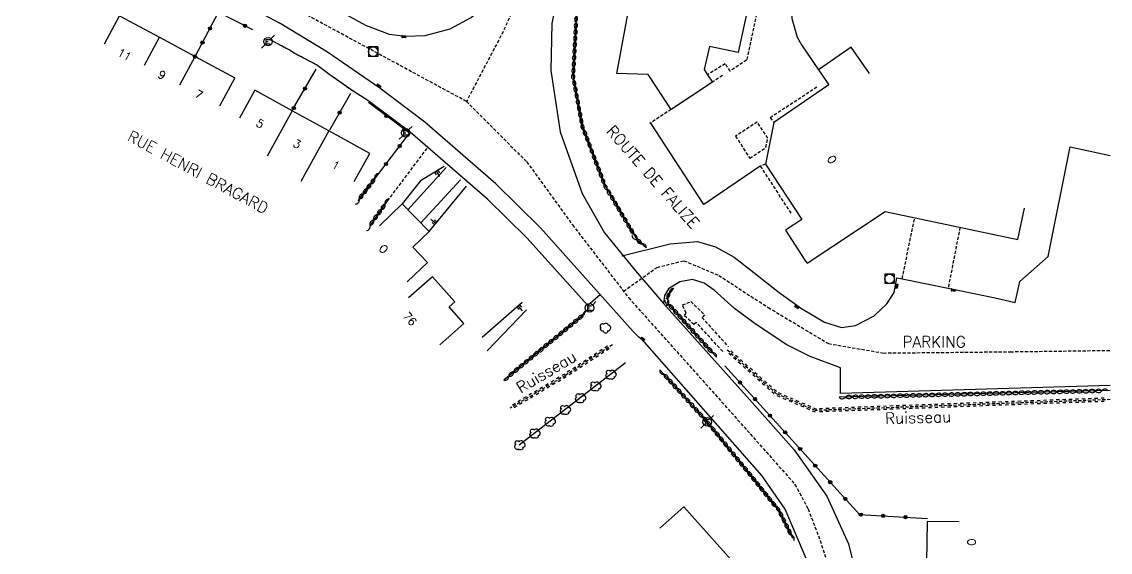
# Model space of a CAD drawing. Header units: millimetres. Extents: x 266017 to 267000, y 124000 to 124918.
# Drawn here: x 266830 to 267000, y 124459.6 to 124542.3 of the extents above; entities that cross this region are included whole.
import ezdxf
from ezdxf.enums import TextEntityAlignment as Align

# ---------------------------------------------------------------- set-up
doc = ezdxf.new("R2010")
doc.units = ezdxf.units.MM
doc.linetypes.add('DASHED', pattern=[0.75, 0.5, -0.25])
doc.layers.get('0').update_dxf_attribs({"linetype": 'CONTINUOUS'})
for name, color, linetype in [('W0001', 6, 'DASHED'), ('W0008', 7, 'CONTINUOUS'), ('W0100', 7, 'CONTINUOUS'), ('W0112', 1, 'DASHED'), ('W0211', 2, 'CONTINUOUS'), ('W0220', 5, 'DASHED'), ('W0300', 7, 'CONTINUOUS'), ('W0302', 3, 'CONTINUOUS'), ('W0310', 3, 'CONTINUOUS'), ('W0322', 7, 'CONTINUOUS'), ('W0400', 7, 'CONTINUOUS'), ('W0420', 7, 'CONTINUOUS'), ('W0471', 7, 'CONTINUOUS'), ('W0500', 5, 'DASHED'), ('W0989', 7, 'CONTINUOUS'), ('W0991', 7, 'CONTINUOUS'), ('W1102', 7, 'CONTINUOUS')]:
    doc.layers.add(name, color=color, linetype=linetype)
doc.styles.get("Standard").update_dxf_attribs({"font": 'romans.shx', "width": 0.85})

# ---------------------------------------------------------------- blocks, each defined once
blk = doc.blocks.new('T400')
for p, q in [((-0.15, 0.3), (0.15, 0.3)), ((-0.15, -0.25), (-0.15, 0.3)), ((-0.15, 0.15), (0.15, 0.15)), ((-0.15, 0), (0.15, 0)), ((0.15, 0.3), (0.15, -0.25)), ((-0.15, -0.15), (0.15, -0.15)), ((-0.15, -0.25), (-0.15, -0.3)), ((-0.15, -0.3), (0.15, -0.3)), ((0.15, -0.3), (0.15, -0.25))]:
    blk.add_line(p, q)
blk = doc.blocks.new('T420')
for p, q in [((0.75, 0.75), (-0.75, 0.75)), ((-0.75, 0.75), (-0.75, -0.75)), ((0.75, 0.75), (0.75, -0.75)), ((0.75, -0.75), (-0.75, -0.75))]:
    blk.add_line(p, q)
blk.add_ellipse((0, 0), major_axis=(-0.53, 0.53), ratio=1, start_param=3.926991, end_param=10.210176)
blk = doc.blocks.new('T300')
for p, q in [((-0.8, 0.51), (-0.86, 0.34)), ((-0.86, 0.34), (-0.86, 0.17)), ((-0.86, 0.17), (-0.74, 0.06)), ((-0.69, 0.63), (-0.8, 0.51)), ((-0.8, -0.06), (-0.74, 0.06)), ((-0.74, 0.06), (-0.69, 0.11)), ((-0.57, 0.69), (-0.69, 0.63)), ((-0.46, 0.69), (-0.57, 0.69)), ((-0.29, 0.63), (-0.46, 0.69)), ((-0.29, 0.63), (-0.17, 0.74)), ((-0.23, 0.57), (-0.29, 0.63)), ((-0.17, 0.74), (-0.06, 0.8)), ((-0.06, 0.8), (0.06, 0.8)), ((0.06, 0.8), (0.23, 0.74)), ((0.23, 0.74), (0.34, 0.63)), ((0.34, 0.63), (0.4, 0.51)), ((0.46, 0.46), (0.34, 0.46)), ((0.4, 0.51), (0.4, 0.46)), ((0.57, 0.4), (0.46, 0.46)), ((0.57, 0.4), (0.69, 0.29)), ((0.69, 0.29), (0.74, 0.17)), ((0.74, 0.06), (0.69, -0.17)), ((0.74, 0.17), (0.74, 0.06)), ((-0.8, -0.17), (-0.8, -0.06)), ((-0.8, -0.23), (-0.8, -0.17)), ((-0.74, -0.34), (-0.8, -0.23)), ((-0.69, -0.4), (-0.74, -0.34)), ((-0.51, -0.46), (-0.69, -0.4)), ((-0.4, -0.46), (-0.51, -0.46)), ((-0.4, -0.46), (-0.34, -0.46)), ((-0.34, -0.46), (-0.34, -0.4)), ((-0.34, -0.51), (-0.34, -0.46)), ((-0.29, -0.63), (-0.34, -0.51)), ((-0.17, -0.74), (-0.29, -0.63)), ((-0.06, -0.8), (-0.17, -0.74)), ((0.06, -0.8), (-0.06, -0.8)), ((0.17, -0.74), (0.06, -0.8)), ((0.23, -0.69), (0.17, -0.74)), ((0.29, -0.46), (0.23, -0.46)), ((0.29, -0.63), (0.23, -0.69)), ((0.46, -0.4), (0.29, -0.46)), ((0.34, -0.51), (0.29, -0.63)), ((0.34, -0.51), (0.34, -0.46)), ((0.57, -0.34), (0.46, -0.4)), ((0.63, -0.29), (0.57, -0.34)), ((0.69, -0.17), (0.63, -0.29))]:
    blk.add_line(p, q)
blk = doc.blocks.new('T471')
for p, q in [((-0.333334, 0.333334), (-0.333334, -0.333334)), ((-0.333334, 0.333334), (0.333334, 0.333334)), ((-0.333334, 0), (0, 0)), ((0.500001, 0.500001), (1.000002, 1.000002)), ((-0.500001, -0.500001), (-1.000002, -1.000002)), ((-0.333334, -0.333334), (0.333334, -0.333334))]:
    blk.add_line(p, q)
blk.add_ellipse((0, 0), major_axis=(0.471405, 0.471405), ratio=1, start_param=5.4977871438, end_param=11.780972451)
blk = doc.blocks.new('t322o')
at = {"color": 0, "linetype": 'Continuous'}
for radius in [0.25, 0.15]:
    blk.add_circle((0, 0), radius, dxfattribs=at)
blk = doc.blocks.new('t310o')
at = {"color": 0, "linetype": 'Continuous'}
for centre, start, end in [((-0.5, 0.38), 216.8699, 323.1304), ((0.5, -0.37), 36.8699, 143.1303)]:
    blk.add_arc(centre, 0.625, start, end, dxfattribs=at)
blk = doc.blocks.new('t220o')
at = {"color": 0, "linetype": 'Continuous'}
for p, q in [((-0.25, 0.25), (0.25, 0.25)), ((-0.25, -0.25), (0.25, -0.25))]:
    blk.add_line(p, q, dxfattribs=at)
blk = doc.blocks.new('t211o')
at = {"color": 0, "linetype": 'Continuous'}
for p, q in [((-0.29, 0.5), (-0.29, 0)), ((0, 1), (0, 0)), ((0.29, 0.5), (0.29, 0))]:
    blk.add_line(p, q, dxfattribs=at)

msp = doc.modelspace()

# ---------------------------------------------------------------- linework, layer by layer
at = {"layer": 'W0001'}
for points in [[(267000, 124693.63), (266989.45, 124686.22), (266974.24, 124675.85), (266967.87, 124666.95), (266960.63, 124653.82), (266955.26, 124646.76), (266947.38, 124631.69), (266940.67, 124617.84), (266932.77, 124600.96), (266924.54, 124583.62), (266917.46, 124567.57), (266911.74, 124555.15), (266905.2, 124540.8), (266899.47, 124529.9), (266908.88, 124520.48), (266916.03, 124510.65), (266924.81, 124499.25), (266934.82, 124488.08), (266943.79, 124478.03), (266950.77, 124470.17), (266952.82, 124466.33), (266954.7, 124461.41), (266956.77, 124454.93)], [(266899.47, 124529.9), (266873.35, 124544.03)], [(266924, 124500.3), (266929.24, 124504.02), (266933.42, 124505.06), (266938.86, 124502.77), (266946.59, 124497.76), (266956, 124492.12), (266964.57, 124490.66), (266984.42, 124490.86), (267000, 124491.07)]]:
    msp.add_lwpolyline(points, dxfattribs=at)
at = {"layer": 'W0008', "flags": 128}
msp.add_lwpolyline([(266628.43, 124575.82), (266708.8, 124622.73, -0.050573), (266713.8, 124623.3, -0.050573), (266718.8, 124622.85, -0.051681), (266723.71, 124621.36, -0.051681), (266728.22, 124618.9), (266737.99, 124613.61), (266763.28, 124599.92), (266778.34, 124591.79), (266794.28, 124583.19), (266805.3, 124577.22), (266836.3, 124560.49), (266859.05, 124548.2), (266870.2, 124542.18)], format="xyb", dxfattribs=at)
at = {"layer": 'W0008'}
for points in [[(266874.5, 124546.9), (266883.68, 124541.82), (266887.4, 124540.42), (266889.97, 124540.1), (266893.03, 124540.19), (266896.95, 124541.24), (266900.22, 124542.99), (266902.77, 124545.2), (266904.15, 124547.04), (266905.05, 124548.52), (266912.14, 124563), (266939.42, 124622.84)], [(266943.19, 124615.8), (266927.04, 124580.48), (266920.35, 124565.69), (266917.47, 124559.31), (266915.17, 124553.78), (266912.78, 124542.08), (266912.63, 124534.74), (266914.1, 124525.18), (266917.53, 124515.54), (266921.02, 124509.42), (266925.85, 124503.49)], [(266940.46, 124553), (266945.04, 124551.99), (266941.91, 124537.52), (266937.41, 124538.48), (266936.57, 124534.89), (266937.09, 124534.05), (266937.89, 124532.9), (266931.45, 124528.67), (266927.87, 124534.12), (266922.96, 124534.28), (266927.48, 124558.69), (266932.46, 124558.62), (266933.79, 124565.63), (266930.72, 124566.89), (266927.95, 124567.46), (266925.61, 124566.74), (266924.16, 124565.84), (266923.12, 124564.46), (266920.35, 124565.69)], [(266944.5, 124563.2), (266951.83, 124557.16), (266950.14, 124544.88), (266950.28, 124542.85), (266951.13, 124539.93), (266951.8, 124538.71), (266954.44, 124534.85)], [(266925.48, 124494.01), (266911.01, 124510.21), (266904.04, 124517.07), (266892.98, 124526.67), (266885.96, 124531.96), (266877.78, 124537.57), (266870.2, 124542.18)], [(266920.4, 124499.8), (266918.41, 124498.05), (266908.88, 124508.65), (266902.77, 124514.67), (266890.69, 124525.09), (266884.07, 124530.03), (266881.77, 124531.48), (266878.14, 124534.07), (266877.28, 124534.7), (266876.03, 124535.62), (266872.58, 124537.43), (266871.67, 124537.98), (266868.84, 124539.53)], [(266945.35, 124519.82), (266936.55, 124513.81), (266928.24, 124526.53)], [(266951.78, 124497.62), (266955.38, 124495.46), (266958.02, 124494.65), (266960.2, 124494.93), (266963.12, 124496.45), (266965.11, 124498.34), (266966.26, 124500.1), (266966.69, 124502.37), (266967.5, 124502.24), (266974.68, 124500.75), (266982.01, 124499.26), (266985.18, 124498.55), (266985.86, 124501.8), (266990.33, 124505.7), (266993.76, 124522.82), (267000, 124521.46)], [(266923.74, 124505.82), (266931.27, 124507.7), (266935.53, 124508.07), (266938.38, 124507.24), (266941.28, 124505.6), (266944.34, 124503.24), (266948.31, 124500.08), (266951.78, 124497.62)], [(266925.85, 124503.49), (266929.02, 124499.77), (266930.25, 124498.36)], [(267000, 124485.59), (266957.9, 124484.36), (266957.86, 124488.36), (266953.15, 124490.09), (266949.49, 124491.92), (266944.54, 124495.19), (266941.34, 124497.59), (266938.15, 124500.46), (266936.59, 124501.56), (266934.77, 124502.11), (266932.78, 124501.76), (266931.03, 124500.65), (266930.41, 124499.62), (266930.25, 124498.36), (266937.8, 124489.98), (266943.69, 124483.43)], [(266950.2, 124425.27), (266950.45, 124426.43), (266953.65, 124437.73), (266954.58, 124446.49), (266954.33, 124451.75), (266953.08, 124457.26), (266949.25, 124466.29), (266945.61, 124471.54), (266926.92, 124492.79), (266926.38, 124493.11), (266925.48, 124494.01)], [(266943.69, 124483.43), (266950.63, 124475.54), (266955.77, 124468.32), (266959.12, 124460.89), (266960.62, 124454.72), (266960.91, 124446.75), (266960.86, 124445.99), (266959.67, 124437.07), (266957.1, 124427.98), (266954.9, 124421.51), (266953.46, 124416.97), (266951.08, 124409.62), (266946.48, 124396.61), (266938.86, 124375.63), (266935.38, 124366.14), (266932.32, 124357.49)]]:
    msp.add_lwpolyline(points, dxfattribs=at)
at = {"layer": 'W0100', "flags": 128}
msp.add_lwpolyline([(266842.96, 124538.87), (266845.31, 124543.28), (266851.55, 124539.94), (266857.08, 124536.9), (266863.28, 124533.57), (266860.92, 124529.16)], dxfattribs=at)
at = {"layer": 'W0100'}
for points in [[(266962.39, 124534.25), (266959.56, 124538.37), (266954.44, 124534.85), (266956.05, 124532.51), (266947.47, 124526.61), (266946.18, 124520.13), (266951.86, 124511.49), (266949.27, 124509.8), (266952.32, 124505.15), (266952.65, 124504.65)], [(266881.95, 124517.4), (266884.36, 124521.78), (266877.97, 124525.31), (266872.27, 124528.45), (266866.44, 124531.66), (266864.03, 124527.29)], [(266890.22, 124501.74), (266893.38, 124504.79), (266891.09, 124507.17), (266893.62, 124509.64), (266889.42, 124513.93), (266885.91, 124510.49)], [(266952.65, 124504.65), (266964.83, 124512.74), (266985.59, 124508.38), (266986.61, 124513.27)], [(266895.3, 124491.96), (266899.06, 124495.26), (266896.77, 124497.86), (266897.63, 124498.62), (266894.16, 124502.56), (266890.41, 124499.26)], [(266931.35, 124456.04), (266934.61, 124452.25), (266941.2, 124457.92), (266933.42, 124466.67), (266929.68, 124463.35)], [(266976.4, 124464.33), (266971.4, 124464.4), (266971.32, 124458.09), (266976.31, 124458.02)]]:
    msp.add_lwpolyline(points, dxfattribs=at)
at = {"layer": 'W0112'}
for p, q in [((266871.67, 124537.98), (266868.84, 124539.53)), ((266881.77, 124531.48), (266878.14, 124534.07)), ((266893.27, 124522.58), (266887.31, 124514.66)), ((266967.5, 124502.24), (266969.48, 124511.76)), ((266976.54, 124510.28), (266974.68, 124500.75))]:
    msp.add_line(p, q, dxfattribs=at)
for points in [[(266946.37, 124550.86), (266943.22, 124536.33), (266940.65, 124534.63), (266939.89, 124535.79), (266937.09, 124534.05)], [(266877.28, 124534.7), (266876.03, 124535.62), (266872.58, 124537.43)], [(266939.47, 124533.95), (266937.89, 124532.9), (266931.45, 124528.67), (266928.09, 124526.44)], [(266954.2, 124532.12), (266946.92, 124527.37), (266947.47, 124526.61)], [(266946.54, 124524.18), (266944.86, 124526.69), (266941.47, 124524.47), (266943.72, 124521.04), (266946.24, 124522.73), (266946.54, 124524.18)], [(266946.18, 124520.13), (266945.35, 124519.82), (266950.2, 124512.34)], [(266939.48, 124490.89), (266935.35, 124495.43), (266935, 124495.1), (266933.5, 124496.51), (266933.8, 124496.89), (266933.2, 124498.16), (266934.51, 124498.67), (266936.66, 124496.62), (266936.24, 124496.2), (266940.36, 124491.64)]]:
    msp.add_lwpolyline(points, dxfattribs=at)
at = {"layer": 'W0211'}
for p, q in [((266890.33, 124513.01), (266896.32, 124519.6)), ((266898.52, 124517.69), (266892.34, 124510.96)), ((266893.62, 124509.64), (266899.46, 124516.67)), ((266908.18, 124498.52), (266901.93, 124493.06)), ((266902.7, 124490.99), (266908.82, 124497.4))]:
    msp.add_line(p, q, dxfattribs=at)
msp.add_lwpolyline([(266895.98, 124519.76), (266892.29, 124517.51), (266889.42, 124513.93)], dxfattribs=at)
at = {"layer": 'W0220'}
for points in [[(266922.26, 124491.95), (266914.92, 124487.16), (266906.27, 124482.04)], [(267000, 124483.39), (266953.95, 124481.7), (266947.87, 124484.3), (266940.03, 124491.26)]]:
    msp.add_lwpolyline(points, dxfattribs=at)
at = {"layer": 'W0302'}
msp.add_line((266924.3, 124489.12), (266907.68, 124476.26), dxfattribs=at)
at = {"layer": 'W0310'}
for p, q in [((266882.54, 124514.42), (266885.77, 124518.65)), ((266887.31, 124514.66), (266884.41, 124510.58)), ((266917.93, 124496.79), (266905.32, 124486.43)), ((267000, 124484.8), (266957.69, 124483.77))]:
    msp.add_line(p, q, dxfattribs=at)
for points in [[(266922.16, 124561.35), (266918.35, 124551.27), (266916.62, 124542.98), (266916.12, 124533.77), (266917.56, 124526.01), (266921.11, 124516.73), (266926.06, 124508.39), (266927.51, 124507.1)], [(266931.82, 124500.75), (266931.02, 124499.75), (266930.8, 124498.52), (266938.4, 124490.11)], [(266950.46, 124461.71), (266948.29, 124466.05), (266944.87, 124470.34), (266937.06, 124479.93), (266929.66, 124488.05)]]:
    msp.add_lwpolyline(points, dxfattribs=at)
at = {"layer": 'W0322'}
for p, q in [((266872.33, 124528.58), (266876.01, 124534.93)), ((266878.13, 124525.45), (266881.39, 124531.19))]:
    msp.add_line(p, q, dxfattribs=at)
at = {"layer": 'W0322', "flags": 128}
msp.add_lwpolyline([(266857.08, 124536.9), (266860.77, 124543.85), (266866.04, 124541.11)], dxfattribs=at)
at = {"layer": 'W0322'}
for points in [[(266885.77, 124518.65), (266890.56, 124524.96), (266884.18, 124529.73)], [(266939.84, 124488.66), (266960.85, 124465.46), (266971.46, 124464.87)]]:
    msp.add_lwpolyline(points, dxfattribs=at)
at = {"layer": 'W1102'}
for p, q in [((266849.17, 124535.54), (266851.55, 124539.94)), ((266854.69, 124532.51), (266857.08, 124536.9)), ((266872.27, 124528.45), (266868.37, 124521.39)), ((266877.97, 124525.31), (266873.61, 124517.4))]:
    msp.add_line(p, q, dxfattribs=at)

# ---------------------------------------------------------------- block references
at = {"layer": 'W0211'}
for p, rotation in [((266894.78, 124519.03), 211.3881619515133), ((266894.67, 124510.9), 50.30365844296816), ((266907.58, 124497.99), 221.1573652300253)]:
    msp.add_blockref('t211o', p, dxfattribs=dict(at, rotation=rotation))
at = {"layer": 'W0220'}
for p, rotation in [((266921.42, 124491.4), 213.1246670027795), ((266918.91, 124489.76), 213.1246670027795), ((266919.75, 124490.31), 213.1246670027795), ((266920.59, 124490.86), 213.1246670027795), ((266940.78, 124490.6), 138.4254536041663), ((266941.52, 124489.94), 138.4254536041663), ((266916.4, 124488.12), 213.1246670027795), ((266917.24, 124488.67), 213.1246670027795), ((266918.07, 124489.22), 213.1246670027795), ((266942.27, 124489.27), 138.4254536041663), ((266943.02, 124488.61), 138.4254536041663), ((266943.77, 124487.95), 138.4254536041663), ((266913.86, 124486.53), 210.6059924695539), ((266914.72, 124487.04), 210.6059924695539), ((266915.56, 124487.58), 213.1246670027795), ((266944.52, 124487.28), 138.4254536041663), ((266945.26, 124486.62), 138.4254536041663), ((266910.42, 124484.49), 210.6059924695539), ((266911.28, 124485), 210.6059924695539), ((266912.14, 124485.51), 210.6059924695539), ((266913, 124486.02), 210.6059924695539), ((266946.01, 124485.95), 138.4254536041663), ((266946.76, 124485.29), 138.4254536041663), ((266947.51, 124484.63), 138.4254536041663), ((266907.83, 124482.97), 210.6059924695539), ((266908.69, 124483.47), 210.6059924695539), ((266909.56, 124483.98), 210.6059924695539), ((266948.34, 124484.1), 156.7934433620938), ((266949.26, 124483.71), 156.7934433620938), ((266950.18, 124483.31), 156.7934433620938), ((266951.1, 124482.92), 156.7934433620938), ((266986.83, 124482.91), 182.1066074203024), ((266987.83, 124482.95), 182.1066074203024), ((266988.83, 124482.98), 182.1066074203024), ((266989.83, 124483.02), 182.1066074203024), ((266990.83, 124483.06), 182.1066074203024), ((266991.83, 124483.09), 182.1066074203024), ((266992.82, 124483.13), 182.1066074203024), ((266993.82, 124483.17), 182.1066074203024), ((266994.82, 124483.2), 182.1066074203024), ((266995.82, 124483.24), 182.1066074203024), ((266996.82, 124483.28), 182.1066074203024), ((266997.82, 124483.31), 182.1066074203024), ((266998.82, 124483.35), 182.1066074203024), ((266906.97, 124482.46), 210.6059924695539), ((266952.02, 124482.53), 156.7934433620938), ((266952.94, 124482.13), 156.7934433620938), ((266953.86, 124481.74), 156.7934433620938), ((266954.85, 124481.73), 182.1066074203024), ((266955.85, 124481.77), 182.1066074203024), ((266956.85, 124481.81), 182.1066074203024), ((266957.85, 124481.84), 182.1066074203024), ((266958.85, 124481.88), 182.1066074203024), ((266959.85, 124481.92), 182.1066074203024), ((266960.85, 124481.95), 182.1066074203024), ((266961.85, 124481.99), 182.1066074203024), ((266962.84, 124482.03), 182.1066074203024), ((266963.84, 124482.06), 182.1066074203024), ((266964.84, 124482.1), 182.1066074203024), ((266965.84, 124482.14), 182.1066074203024), ((266966.84, 124482.17), 182.1066074203024), ((266967.84, 124482.21), 182.1066074203024), ((266968.84, 124482.25), 182.1066074203024), ((266969.84, 124482.28), 182.1066074203024), ((266970.84, 124482.32), 182.1066074203024), ((266971.84, 124482.36), 182.1066074203024), ((266972.84, 124482.39), 182.1066074203024), ((266973.84, 124482.43), 182.1066074203024), ((266974.84, 124482.47), 182.1066074203024), ((266975.84, 124482.51), 182.1066074203024), ((266976.84, 124482.54), 182.1066074203024), ((266977.83, 124482.58), 182.1066074203024), ((266978.83, 124482.62), 182.1066074203024), ((266979.83, 124482.65), 182.1066074203024), ((266980.83, 124482.69), 182.1066074203024), ((266981.83, 124482.73), 182.1066074203024), ((266982.83, 124482.76), 182.1066074203024), ((266983.83, 124482.8), 182.1066074203024), ((266984.83, 124482.84), 182.1066074203024), ((266985.83, 124482.87), 182.1066074203024)]:
    msp.add_blockref('t220o', p, dxfattribs=dict(at, rotation=rotation))
at = {"layer": 'W0300'}
msp.add_blockref('T300', (266921.22, 124494.54), dxfattribs=at)
at = {"layer": 'W0300', "rotation": 217.7468053873111}
for p in [(266921.93, 124487.28), (266919.55, 124485.45), (266917.18, 124483.61), (266914.81, 124481.77), (266912.44, 124479.94), (266910.06, 124478.1), (266907.69, 124476.27)]:
    msp.add_blockref('T300', p, dxfattribs=at)
at = {"layer": 'W0310'}
for p, rotation in [((266916.67, 124543.22), 258.2551530448289), ((266916.58, 124542.22), 266.8735836667117), ((266916.47, 124540.23), 266.8735836667117), ((266916.53, 124541.23), 266.8735836667117), ((266916.36, 124538.23), 266.8735836667117), ((266916.42, 124539.23), 266.8735836667117), ((266916.31, 124537.23), 266.8735836667117), ((266916.2, 124535.23), 266.8735836667117), ((266916.26, 124536.23), 266.8735836667117), ((266916.22, 124533.25), 280.5290504393753), ((266916.15, 124534.24), 266.8735836667117), ((266916.4, 124532.26), 280.5290504393753), ((266916.58, 124531.28), 280.5290504393753), ((266916.77, 124530.3), 280.5290504393753), ((266916.95, 124529.31), 280.5290504393753), ((266917.13, 124528.33), 280.5290504393753), ((266917.31, 124527.35), 280.5290504393753), ((266917.5, 124526.36), 280.5290504393753), ((266917.79, 124525.41), 290.8906192505714), ((266918.15, 124524.48), 290.8906192505714), ((266918.51, 124523.54), 290.8906192505714), ((266918.86, 124522.61), 290.8906192505714), ((266919.22, 124521.67), 290.8906192505714), ((266919.57, 124520.74), 290.8906192505714), ((266919.93, 124519.81), 290.8906192505714), ((266920.29, 124518.87), 290.8906192505714), ((266920.64, 124517.94), 290.8906192505714), ((266883.95, 124516.27), 52.60470479136804), ((266884.55, 124517.06), 52.60470479136804), ((266885.16, 124517.85), 52.60470479136804), ((266921, 124517), 290.8906192505714), ((266882.73, 124514.68), 52.60470479136804), ((266883.34, 124515.47), 52.60470479136804), ((266921.47, 124516.12), 300.702263369551), ((266921.98, 124515.26), 300.702263369551), ((266886.15, 124513.03), 234.5848114879544), ((266886.73, 124513.85), 234.5848114879544), ((266922.49, 124514.4), 300.702263369551), ((266923, 124513.54), 300.702263369551), ((266884.99, 124511.4), 234.5848114879544), ((266885.57, 124512.22), 234.5848114879544), ((266923.51, 124512.68), 300.702263369551), ((266924.02, 124511.82), 300.702263369551), ((266884.41, 124510.59), 234.5848114879544), ((266924.53, 124510.96), 300.702263369551), ((266925.04, 124510.1), 300.702263369551), ((266925.55, 124509.24), 300.702263369551), ((266926.06, 124508.38), 318.3026678551042), ((266926.81, 124507.72), 318.3026678551042), ((266931.2, 124499.96), 231.6134604822416), ((266931.13, 124498.17), 312.0687185352413), ((266930.9, 124499.04), 259.8850653491509), ((266916.91, 124495.95), 219.4257533788004), ((266917.68, 124496.59), 219.4257533788004), ((266931.8, 124497.43), 312.0687185352413), ((266932.47, 124496.68), 312.0687185352413), ((266933.14, 124495.94), 312.0687185352413), ((266915.36, 124494.68), 219.4257533788004), ((266916.13, 124495.32), 219.4257533788004), ((266933.81, 124495.2), 312.0687185352413), ((266934.48, 124494.46), 312.0687185352413), ((266913.04, 124492.78), 219.4257533788004), ((266913.82, 124493.41), 219.4257533788004), ((266914.59, 124494.05), 219.4257533788004), ((266935.15, 124493.71), 312.0687185352413), ((266935.82, 124492.97), 312.0687185352413), ((266910.73, 124490.87), 219.4257533788004), ((266911.5, 124491.51), 219.4257533788004), ((266912.27, 124492.14), 219.4257533788004), ((266936.49, 124492.23), 312.0687185352413), ((266937.16, 124491.49), 312.0687185352413), ((266937.83, 124490.74), 312.0687185352413), ((266909.18, 124489.6), 219.4257533788004), ((266909.95, 124490.24), 219.4257533788004), ((266906.86, 124487.7), 219.4257533788004), ((266907.64, 124488.33), 219.4257533788004), ((266908.41, 124488.97), 219.4257533788004), ((266906.09, 124487.06), 219.4257533788004), ((266930.33, 124487.31), 132.3557549983795), ((266931.01, 124486.57), 132.3557549983795), ((266931.68, 124485.83), 132.3557549983795), ((266932.35, 124485.09), 132.3557549983795), ((266933.03, 124484.35), 132.3557549983795), ((266990.68, 124484.57), 181.3934547414069), ((266991.68, 124484.59), 181.3934547414069), ((266992.68, 124484.62), 181.3934547414069), ((266993.68, 124484.64), 181.3934547414069), ((266994.68, 124484.67), 181.3934547414069), ((266995.68, 124484.69), 181.3934547414069), ((266996.68, 124484.72), 181.3934547414069), ((266997.68, 124484.74), 181.3934547414069), ((266998.68, 124484.76), 181.3934547414069), ((266933.7, 124483.62), 132.3557549983795), ((266934.38, 124482.88), 132.3557549983795), ((266958.69, 124483.79), 181.3934547414069), ((266959.69, 124483.82), 181.3934547414069), ((266960.69, 124483.84), 181.3934547414069), ((266961.69, 124483.86), 181.3934547414069), ((266962.69, 124483.89), 181.3934547414069), ((266963.69, 124483.91), 181.3934547414069), ((266964.69, 124483.94), 181.3934547414069), ((266965.69, 124483.96), 181.3934547414069), ((266966.69, 124483.99), 181.3934547414069), ((266967.69, 124484.01), 181.3934547414069), ((266968.69, 124484.03), 181.3934547414069), ((266969.69, 124484.06), 181.3934547414069), ((266970.69, 124484.08), 181.3934547414069), ((266971.69, 124484.11), 181.3934547414069), ((266972.69, 124484.13), 181.3934547414069), ((266973.69, 124484.16), 181.3934547414069), ((266974.69, 124484.18), 181.3934547414069), ((266975.69, 124484.2), 181.3934547414069), ((266976.69, 124484.23), 181.3934547414069), ((266977.69, 124484.25), 181.3934547414069), ((266978.69, 124484.28), 181.3934547414069), ((266979.69, 124484.3), 181.3934547414069), ((266980.69, 124484.33), 181.3934547414069), ((266981.69, 124484.35), 181.3934547414069), ((266982.69, 124484.37), 181.3934547414069), ((266983.69, 124484.4), 181.3934547414069), ((266984.69, 124484.42), 181.3934547414069), ((266985.69, 124484.45), 181.3934547414069), ((266986.69, 124484.47), 181.3934547414069), ((266987.69, 124484.5), 181.3934547414069), ((266988.68, 124484.52), 181.3934547414069), ((266989.68, 124484.55), 181.3934547414069), ((266935.05, 124482.14), 132.3557549983795), ((266935.72, 124481.4), 132.3557549983795), ((266936.4, 124480.66), 132.3557549983795), ((266937.07, 124479.92), 129.1345423263417), ((266937.7, 124479.14), 129.1345423263417), ((266938.33, 124478.37), 129.1345423263417), ((266938.96, 124477.59), 129.1345423263417), ((266939.6, 124476.82), 129.1345423263417), ((266940.23, 124476.04), 129.1345423263417), ((266940.86, 124475.27), 129.1345423263417), ((266941.49, 124474.49), 129.1345423263417), ((266942.12, 124473.71), 129.1345423263417), ((266942.75, 124472.94), 129.1345423263417), ((266943.38, 124472.16), 129.1345423263417), ((266944.01, 124471.39), 129.1345423263417), ((266944.64, 124470.61), 129.1345423263417), ((266945.27, 124469.83), 128.6010433725002), ((266945.89, 124469.05), 128.6010433725002), ((266946.52, 124468.27), 128.6010433725002), ((266947.14, 124467.49), 128.6010433725002), ((266947.77, 124466.71), 128.6010433725002), ((266948.36, 124465.91), 116.5492250716863), ((266948.81, 124465.01), 116.5492250716863), ((266949.26, 124464.12), 116.5492250716863), ((266949.7, 124463.22), 116.5492250716863), ((266950.15, 124462.33), 116.5492250716863)]:
    msp.add_blockref('t310o', p, dxfattribs=dict(at, rotation=rotation))
at = {"layer": 'W0322'}
for p, rotation in [((266859.43, 124541.31), 62.01171144787471), ((266864.88, 124541.71), 332.5214156461658), ((266858.25, 124539.11), 62.01171144787471), ((266857.08, 124536.9), 62.01171144787471), ((266874.25, 124531.9), 59.93533162639808), ((266872.5, 124528.87), 59.93533162639808), ((266879.66, 124528.15), 60.36929433840228), ((266886.99, 124527.63), 143.2034883392879), ((266889.79, 124525.53), 143.2034883392879), ((266889.03, 124522.94), 52.78290329446423), ((266886.91, 124520.15), 52.78290329446423), ((266942.18, 124486.06), 312.1671943721454), ((266944.53, 124483.47), 312.1671943721454), ((266946.88, 124480.88), 312.1671943721454), ((266949.23, 124478.28), 312.1671943721454), ((266951.58, 124475.69), 312.1671943721454), ((266953.93, 124473.09), 312.1671943721454), ((266956.28, 124470.5), 312.1671943721454), ((266958.63, 124467.91), 312.1671943721454), ((266961.04, 124465.45), 356.817179026722), ((266964.54, 124465.25), 356.817179026722), ((266968.03, 124465.06), 356.817179026722)]:
    msp.add_blockref('t322o', p, dxfattribs=dict(at, rotation=rotation))
at = {"layer": 'W0400'}
for p, rotation in [((266889.67, 124540.01), 263.2132487775008), ((266885.76, 124532.32), 235.5375758773725), ((266966.64, 124501.11), 349.8159668039758), ((266975.49, 124500.46), 258.4722139008827), ((266951.07, 124497.85), 61.32685351056494), ((266926.98, 124492.85), 231.8680863243983)]:
    msp.add_blockref('T400', p, dxfattribs=dict(at, rotation=rotation))
at = {"layer": 'W0420'}
for p in [(266884.9, 124537.68), (266965.53, 124502.23)]:
    msp.add_blockref('T420', p, dxfattribs=at)
at = {"layer": 'W0471'}
for p in [(266868.48, 124539.23), (266889.98, 124525.01), (266918.68, 124497.7), (266937.06, 124479.93)]:
    msp.add_blockref('T471', p, dxfattribs=at)

# ---------------------------------------------------------------- texts
at = {"layer": 'W0500'}
for rotation, p in [(30.7895, (266911.92, 124487.74)), (1.6271, (266969.99, 124480.66))]:
    msp.add_text('Ruisseau', height=1.75, rotation=rotation, dxfattribs=at).set_placement(p, align=Align.MIDDLE)
at = {"layer": 'W0989'}
for s, rotation, p in [('ROUTE DE FALIZE', 311.3966, (266928.6, 124518.13)), ('RUE HENRI BRAGARD', 331.6417, (266857.56, 124518.87))]:
    msp.add_text(s, height=1.75, rotation=rotation, dxfattribs=at).set_placement(p, align=Align.MIDDLE)
msp.add_text('PARKING', height=1.75, dxfattribs=at).set_placement((266972.5, 124492.4), align=Align.MIDDLE)
at = {"layer": 'W0991'}
for s, rotation, p in [('11', 331.8613, (266846.07, 124537.2)), ('9', 331.1901, (266851.91, 124534.04)), ('7', 331.1901, (266857.68, 124530.97)), ('5', 331.1269, (266867.26, 124526.45)), ('3', 331.1171, (266873.03, 124523.27)), ('O', 304.8855, (266956.54, 124520.84)), ('1', 331.1246, (266879.07, 124519.94)), ('O', 314.3722, (266886.52, 124506.89)), ('76', 311.3697, (266890.64, 124495.97)), ('O', 89.2368, (266978.36, 124461.15))]:
    msp.add_text(s, height=1.25, rotation=rotation, dxfattribs=at).set_placement(p, align=Align.MIDDLE)

doc.saveas('drawing.dxf')
